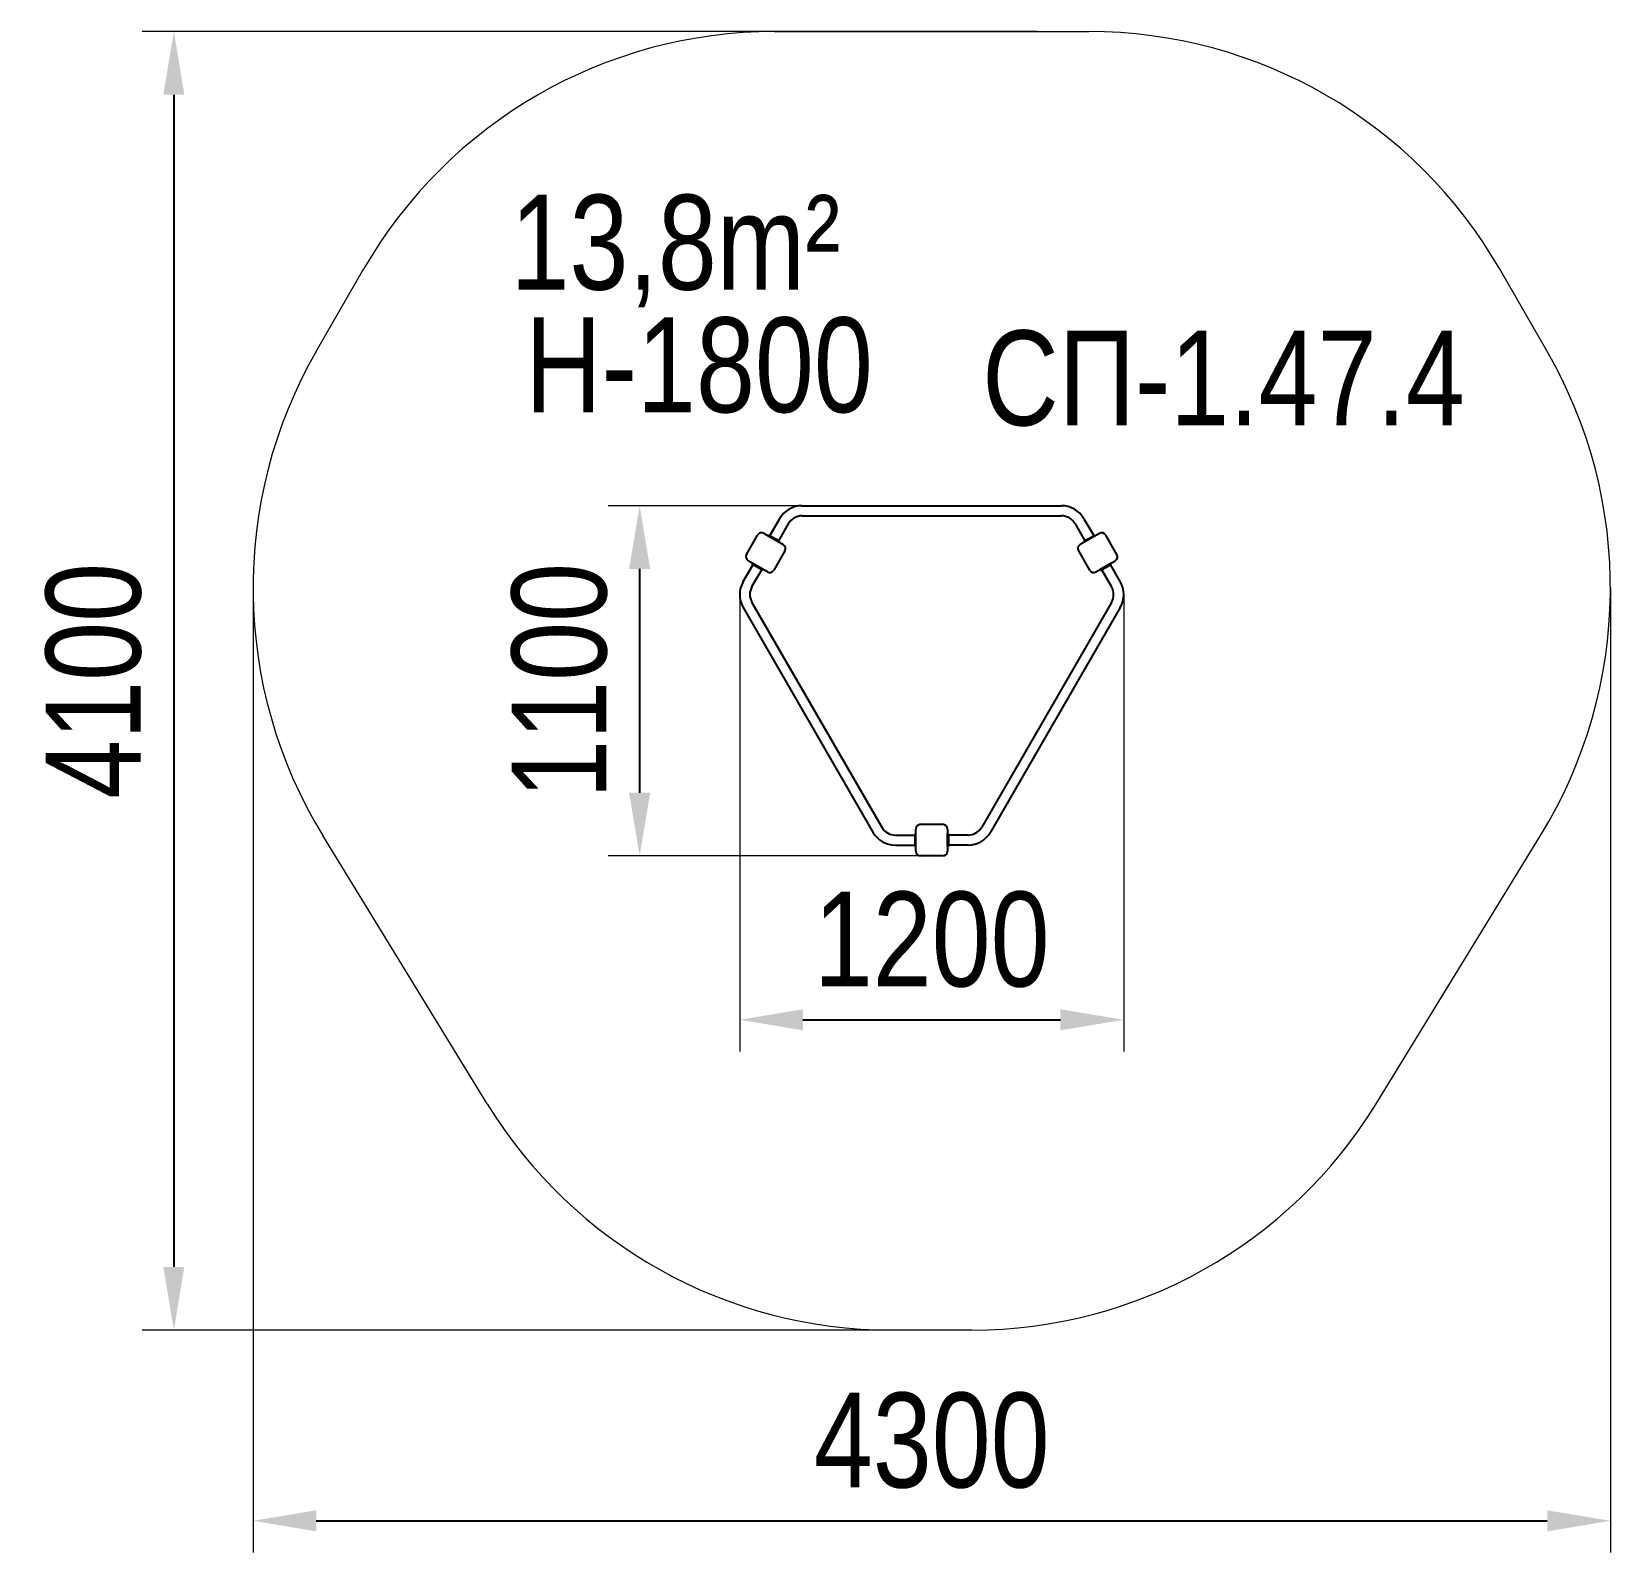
# Model space of a CAD drawing. Header units: millimetres. Extents: x -2785 to 2210, y -2714 to 2097.
import ezdxf

# ---------------------------------------------------------------- set-up
doc = ezdxf.new("R2010")
doc.units = ezdxf.units.MM
for name, color, linetype in [('DIKOM_АРТИКУЛ', 7, 'Continuous'), ('DIKOM_ЗОНА', 80, 'Continuous'), ('DIKOM_ОБЪЕКТ', 7, 'Continuous'), ('DIKOM_РАЗМЕР_ЗОНА', 7, 'Continuous'), ('DIKOM_РАЗМЕР_ОБЪЕКТА', 7, 'Continuous')]:
    doc.layers.add(name, color=color, linetype=linetype)
doc.styles.add('style1', font='arial.ttf', dxfattribs={"width": 0.8})
doc.dimstyles.new('1-50', dxfattribs={"dimtxt": 300, "dimasz": 200, "dimexe": 100, "dimexo": 0, "dimgap": 100, "dimtad": 1, "dimdec": 0, "dimtxsty": 'style1', "dimcen": 0, "dimclrd": 7, "dimclre": 7, "dimadec": 1, "dimazin": 2, "dimtfac": 1, "dimtdec": 0, "dimtmove": 0, "dimatfit": 3, "dimfxl": 0, "dimlwd": 25, "dimlwe": 18, "dimarcsym": 0})

# ---------------------------------------------------------------- blocks, each defined once
blk = doc.blocks.new('*D0')
at = {"layer": 'Defpoints', "color": 0, "transparency": 16777216}
for p in [(-861.2, 596.7), (62.6, 596.7), (62.6, -511.1)]:
    blk.add_point(p, dxfattribs=at)
at = {"layer": 'DIKOM_РАЗМЕР_ОБЪЕКТА', "color": 7, "lineweight": 18, "transparency": 16777216}
for p, q in [((62.6, 596.7), (-961.2, 596.7)), ((62.6, -511.1), (-961.2, -511.1))]:
    blk.add_line(p, q, dxfattribs=at)
at = {"layer": 'DIKOM_РАЗМЕР_ОБЪЕКТА', "color": 7, "lineweight": 25, "transparency": 16777216}
blk.add_line((-861.2, -311.1), (-861.2, 396.7), dxfattribs=at)
at = {"layer": 'DIKOM_РАЗМЕР_ОБЪЕКТА', "color": 7, "transparency": 16777216}
for points in [[(-894.6, 396.7), (-827.9, 396.7), (-861.2, 596.7)], [(-894.6, -311.1), (-827.9, -311.1), (-861.2, -511.1)]]:
    blk.add_solid(points, dxfattribs=at)
at = {"layer": 'DIKOM_РАЗМЕР_ОБЪЕКТА', "color": 0, "transparency": 16777216, "insert": (-1114.4, 42.8), "char_height": 300, "attachment_point": 5, "rotation": 90, "style": 'style1'}
blk.add_mtext('1100', dxfattribs=at)
blk = doc.blocks.new('*D1')
at = {"layer": 'Defpoints', "color": 0, "transparency": 16777216}
for p in [(-544.7, 315.7), (669.9, 315.7), (669.9, -1029.5)]:
    blk.add_point(p, dxfattribs=at)
at = {"layer": 'DIKOM_РАЗМЕР_ОБЪЕКТА', "color": 7, "lineweight": 18, "transparency": 16777216}
for p, q in [((-544.7, 315.7), (-544.7, -1129.5)), ((669.9, 315.7), (669.9, -1129.5))]:
    blk.add_line(p, q, dxfattribs=at)
at = {"layer": 'DIKOM_РАЗМЕР_ОБЪЕКТА', "color": 7, "lineweight": 25, "transparency": 16777216}
blk.add_line((-344.7, -1029.5), (469.9, -1029.5), dxfattribs=at)
at = {"layer": 'DIKOM_РАЗМЕР_ОБЪЕКТА', "color": 7, "transparency": 16777216}
for points in [[(-344.7, -996.2), (-344.7, -1062.8), (-544.7, -1029.5)], [(469.9, -996.2), (469.9, -1062.8), (669.9, -1029.5)]]:
    blk.add_solid(points, dxfattribs=at)
at = {"layer": 'DIKOM_РАЗМЕР_ОБЪЕКТА', "color": 0, "transparency": 16777216, "insert": (62.6, -776.3), "char_height": 300, "attachment_point": 5, "style": 'style1'}
blk.add_mtext('1200', dxfattribs=at)
blk = doc.blocks.new('*D2')
at = {"layer": 'Defpoints', "color": 0, "transparency": 16777216}
for p in [(-2084.3, 317.2), (2209.6, 336.8), (2209.6, -2614.5)]:
    blk.add_point(p, dxfattribs=at)
at = {"layer": 'DIKOM_РАЗМЕР_ЗОНА', "color": 7, "lineweight": 18, "transparency": 16777216}
for p, q in [((-2084.3, 317.2), (-2084.3, -2714.5)), ((2209.6, 336.8), (2209.6, -2714.5))]:
    blk.add_line(p, q, dxfattribs=at)
at = {"layer": 'DIKOM_РАЗМЕР_ЗОНА', "color": 7, "lineweight": 25, "transparency": 16777216}
blk.add_line((-1884.3, -2614.5), (2009.6, -2614.5), dxfattribs=at)
at = {"layer": 'DIKOM_РАЗМЕР_ЗОНА', "color": 7, "transparency": 16777216}
for points in [[(-1884.3, -2581.2), (-1884.3, -2647.8), (-2084.3, -2614.5)], [(2009.6, -2581.2), (2009.6, -2647.8), (2209.6, -2614.5)]]:
    blk.add_solid(points, dxfattribs=at)
at = {"layer": 'DIKOM_РАЗМЕР_ЗОНА', "color": 0, "transparency": 16777216, "insert": (62.7, -2361.2), "char_height": 300, "attachment_point": 5, "style": 'style1'}
blk.add_mtext('4300', dxfattribs=at)
blk = doc.blocks.new('*D3')
at = {"layer": 'Defpoints', "color": 0, "transparency": 16777216}
for p in [(395.7, 2096.7), (-2334.8, -2011.1), (62.6, -2011.1)]:
    blk.add_point(p, dxfattribs=at)
at = {"layer": 'DIKOM_РАЗМЕР_ЗОНА', "color": 7, "lineweight": 18, "transparency": 16777216}
for p, q in [((395.7, 2096.7), (-2434.8, 2096.7)), ((62.6, -2011.1), (-2434.8, -2011.1))]:
    blk.add_line(p, q, dxfattribs=at)
at = {"layer": 'DIKOM_РАЗМЕР_ЗОНА', "color": 7, "lineweight": 25, "transparency": 16777216}
blk.add_line((-2334.8, 1896.7), (-2334.8, -1811.1), dxfattribs=at)
at = {"layer": 'DIKOM_РАЗМЕР_ЗОНА', "color": 7, "transparency": 16777216}
for points in [[(-2368.2, 1896.7), (-2301.5, 1896.7), (-2334.8, 2096.7)], [(-2368.2, -1811.1), (-2301.5, -1811.1), (-2334.8, -2011.1)]]:
    blk.add_solid(points, dxfattribs=at)
at = {"layer": 'DIKOM_РАЗМЕР_ЗОНА', "color": 0, "transparency": 16777216, "insert": (-2588, 42.8), "char_height": 300, "attachment_point": 5, "rotation": 90, "style": 'style1'}
blk.add_mtext('4100', dxfattribs=at)

msp = doc.modelspace()

# ---------------------------------------------------------------- linework, layer by layer
at = {"layer": 'DIKOM_ЗОНА', "color": 3, "lineweight": 15}
for p, q in [((-434.4, 2096.7), (559.6, 2096.7)), ((-1883.5, 1086.8), (-1733.4, 1346.7)), ((2008.7, 1086.8), (1858.6, 1346.7)), ((-1343.6, -1295), (-1863.3, -447)), ((1468.8, -1295), (1988.5, -447)), ((189.9, -2011.1), (-64.7, -2011.1))]:
    msp.add_line(p, q, dxfattribs=at)
for centre, start, end in [((-434.4, 596.7), 90, 150), ((559.6, 596.7), 30, 90), ((-584.4, 336.8), 150, 211.5036), ((709.6, 336.8), 328.4964, 30), ((-64.7, -511.1), 211.5036, 270), ((189.9, -511.1), 270, 328.4964)]:
    msp.add_arc(centre, 1500, start, end, dxfattribs=at)
at = {"layer": 'DIKOM_ОБЪЕКТ'}
for p, q in [((-418.8, 555.7), (-449.7, 502.1)), ((-347.8, 596.7), (473, 596.7)), ((-347.8, 564.7), (473, 564.7)), ((544, 555.7), (575, 502.1)), ((-523.2, 442.9), (-488.2, 503.5)), ((-467.7, 509), (-407.1, 474)), ((-453.2, 504.1), (-454.7, 501.5)), ((-454.7, 501.5), (-420.1, 481.5)), ((-418.6, 484.1), (-453.2, 504.1)), ((-391.1, 539.7), (-422, 486.1)), ((516.3, 539.7), (547.3, 486.1)), ((592.9, 509), (532.3, 474)), ((543.8, 484.1), (578.4, 504.1)), ((579.9, 501.5), (545.3, 481.5)), ((578.4, 504.1), (579.9, 501.5)), ((648.4, 442.9), (613.4, 503.5)), ((-401.6, 453.5), (-436.6, 392.9)), ((-420.1, 481.5), (-418.6, 484.1)), ((526.8, 453.5), (561.8, 392.9)), ((545.3, 481.5), (543.8, 484.1)), ((-533.7, 356.7), (-502.7, 410.3)), ((-457.1, 387.4), (-517.7, 422.4)), ((-506.2, 412.3), (-504.7, 414.9)), ((-471.6, 392.3), (-506.2, 412.3)), ((-504.7, 414.9), (-470.1, 394.9)), ((582.3, 387.4), (642.9, 422.4)), ((629.9, 414.9), (595.3, 394.9)), ((596.8, 392.3), (631.4, 412.3)), ((658.9, 356.7), (628, 410.3)), ((631.4, 412.3), (629.9, 414.9)), ((-506, 340.7), (-475, 394.3)), ((-470.1, 394.9), (-471.6, 392.3)), ((595.3, 394.9), (596.8, 392.3)), ((631.2, 340.7), (600.3, 394.3)), ((-533.7, 274.7), (-123.3, -436.1)), ((-506, 290.7), (-95.6, -420.1)), ((631.2, 290.7), (220.8, -420.1)), ((658.9, 274.7), (248.5, -436.1)), ((-52.3, -445.1), (9.6, -445.1)), ((9.6, -441.1), (9.6, -481.1)), ((12.6, -441.1), (9.6, -441.1)), ((12.6, -496.1), (12.6, -426.1)), ((12.6, -481.1), (12.6, -441.1)), ((27.6, -411.1), (97.6, -411.1)), ((112.6, -426.1), (112.6, -496.1)), ((112.6, -481.1), (112.6, -441.1)), ((112.6, -441.1), (115.6, -441.1)), ((115.6, -441.1), (115.6, -481.1)), ((177.5, -445.1), (115.6, -445.1)), ((-52.3, -477.1), (9.6, -477.1)), ((9.6, -481.1), (12.6, -481.1)), ((115.6, -481.1), (112.6, -481.1)), ((177.5, -477.1), (115.6, -477.1)), ((97.6, -511.1), (27.6, -511.1))]:
    msp.add_line(p, q, dxfattribs=at)
for centre, radius, start, end in [((-347.8, 514.7), 82, 90, 150), ((-347.8, 514.7), 50, 90, 150), ((473, 514.7), 82, 30, 90), ((473, 514.7), 50, 30, 90), ((-475.2, 496), 15, 60, 150), ((600.4, 496), 15, 30, 120), ((-414.6, 461), 15, 330, 60), ((539.8, 461), 15, 120, 210), ((-510.2, 435.4), 15, 150, 240), ((635.4, 435.4), 15, 300, 30), ((-462.7, 315.7), 82, 150, 210), ((-449.6, 400.4), 15, 240, 330), ((574.8, 400.4), 15, 210, 300), ((587.9, 315.7), 82, 330, 30), ((-462.7, 315.7), 50, 150, 210), ((587.9, 315.7), 50, 330, 30), ((-52.3, -395.1), 82, 210, 270), ((-52.3, -395.1), 50, 210, 270), ((27.6, -426.1), 15, 90, 180), ((97.6, -426.1), 15, 0, 90), ((177.5, -395.1), 50, 270, 330), ((177.5, -395.1), 82, 270, 330), ((27.6, -496.1), 15, 180, 270), ((97.6, -496.1), 15, 270, 0)]:
    msp.add_arc(centre, radius, start, end, dxfattribs=at)

# ---------------------------------------------------------------- texts
at = {"layer": 'DIKOM_АРТИКУЛ', "color": 7, "linetype": 'Continuous', "lineweight": 15, "insert": (222.5, 1151), "char_height": 300, "width": 1667.537, "attachment_point": 1, "style": 'style1'}
msp.add_mtext('{\\fArial|b0|i0|c204|p34;СП}-1.47.4', dxfattribs=at)
at = {"layer": 'DIKOM_РАЗМЕР_ОБЪЕКТА', "char_height": 300, "width": 5885.531, "attachment_point": 1, "style": 'style1'}
for s, insert in [('{\\fArial|b0|i0|c204|p34;1}3{\\fArial|b0|i0|c204|p34;,8}m²', (-1269.7, 1580.3)), ('H-1800', (-1223.2, 1192.4))]:
    msp.add_mtext(s, dxfattribs=dict(at, insert=insert))

# ---------------------------------------------------------------- dimensions: what is measured, and where the dimension line sits
at = {"layer": 'DIKOM_РАЗМЕР_ЗОНА'}
dim = msp.add_linear_dim(base=(-2334.8, -2011.1), p1=(395.7, 2096.7), p2=(62.6, -2011.1), angle=90, text='4100', dimstyle='1-50', dxfattribs=at)
dim.commit()
dim.dimension.update_dxf_attribs({"geometry": '*D3', "text_midpoint": (-2334.8, 42.8), "dimtype": 160})
dim = msp.add_linear_dim(base=(2209.6, -2614.5), p1=(-2084.3, 317.2), p2=(2209.6, 336.8), text='4300', dimstyle='1-50', dxfattribs=at)
dim.commit()
dim.dimension.update_dxf_attribs({"geometry": '*D2', "text_midpoint": (62.7, -2614.5), "dimtype": 160})
at = {"layer": 'DIKOM_РАЗМЕР_ОБЪЕКТА'}
dim = msp.add_linear_dim(base=(-861.2, 596.7), p1=(62.6, -511.1), p2=(62.6, 596.7), angle=90, text='1100', dimstyle='1-50', dxfattribs=at)
dim.commit()
dim.dimension.update_dxf_attribs({"geometry": '*D0', "text_midpoint": (-861.2, 42.8), "dimtype": 160})
dim = msp.add_linear_dim(base=(669.9, -1029.5), p1=(-544.7, 315.7), p2=(669.9, 315.7), text='1200', dimstyle='1-50', dxfattribs=at)
dim.commit()
dim.dimension.update_dxf_attribs({"geometry": '*D1', "text_midpoint": (62.6, -1029.5), "dimtype": 160})

doc.saveas('drawing.dxf')
